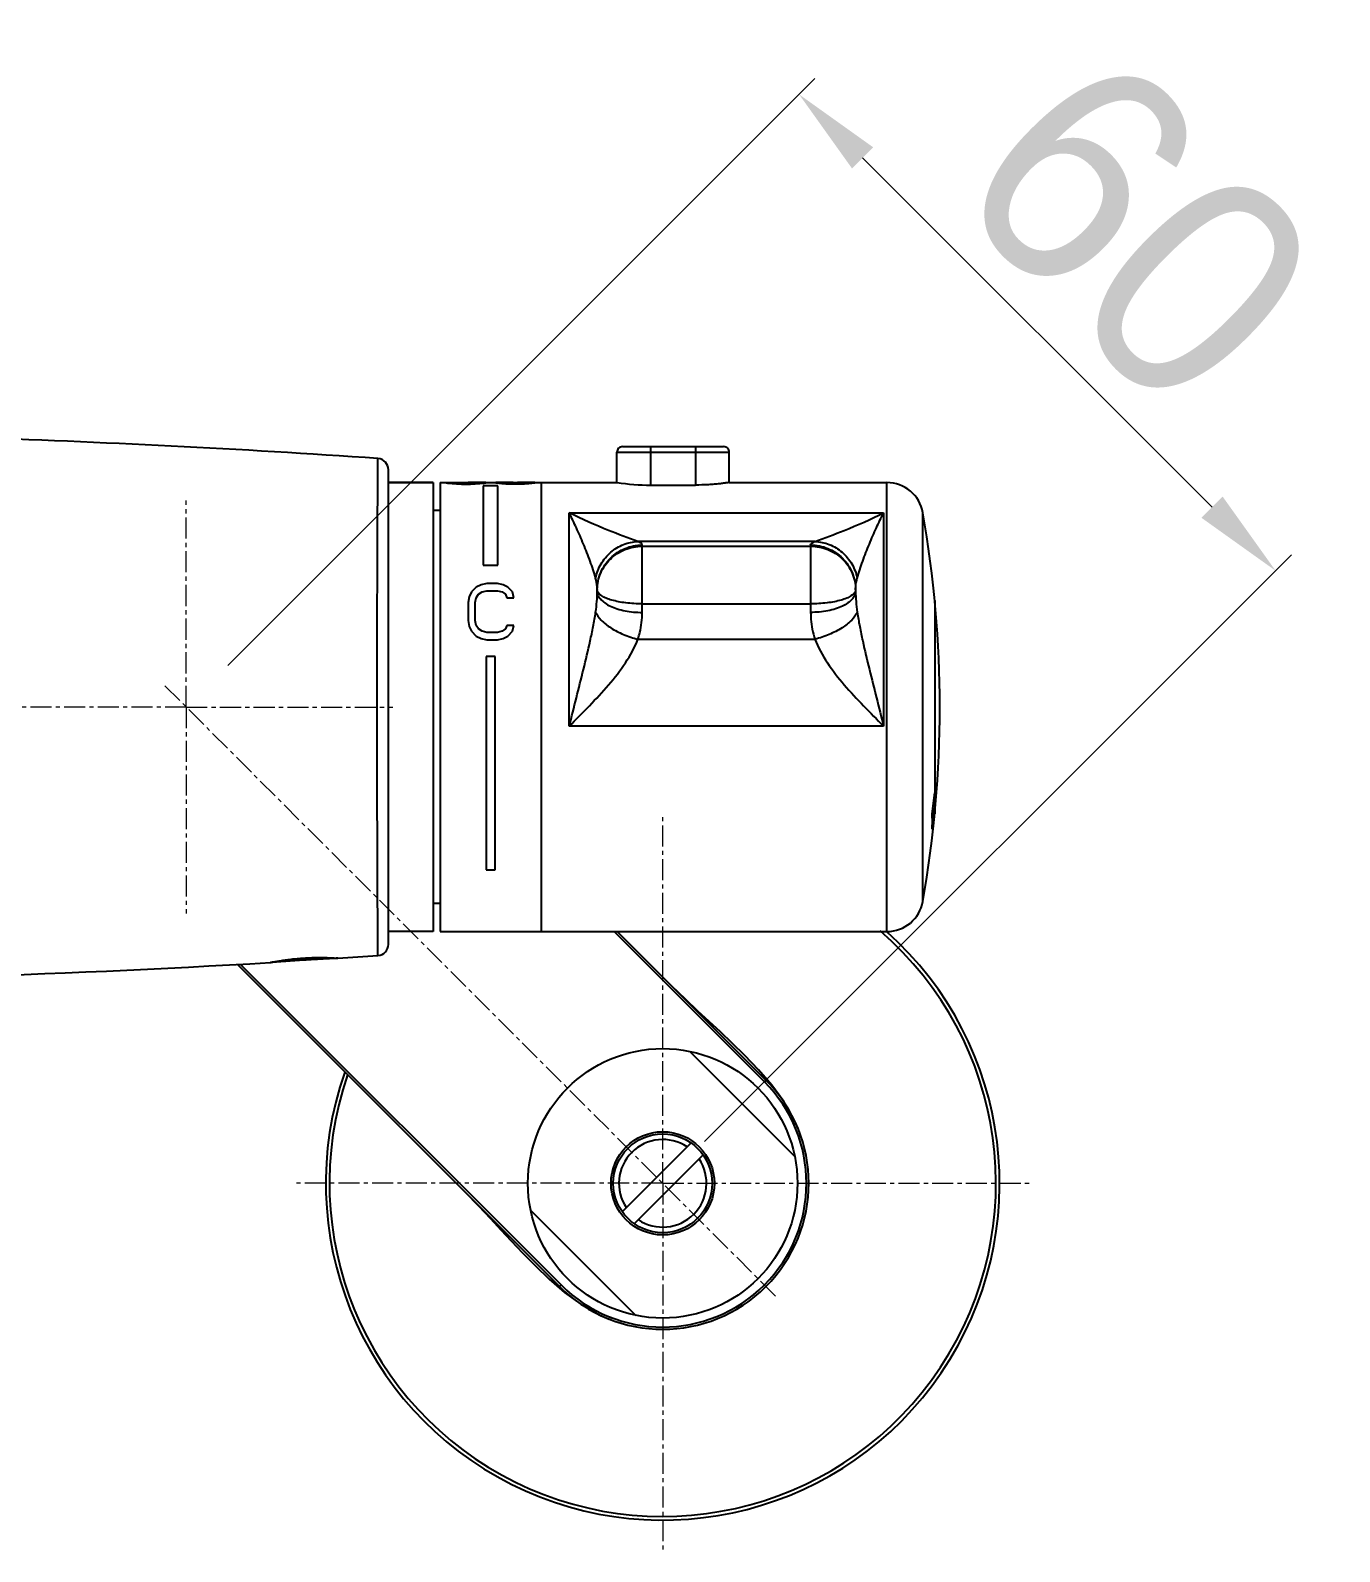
# Model space of a CAD drawing. Extents: x 0 to 3160, y 0 to 2315.
# Drawn here: x 1115.2 to 1231.8, y 401.7 to 537.2 of the extents above; entities that cross this region are included whole.
import ezdxf

# ---------------------------------------------------------------- set-up
doc = ezdxf.new("R2010")
doc.units = 0
doc.header["$LTSCALE"] = 10
doc.header["$MEASUREMENT"] = 0
doc.header["$PDMODE"] = 3
doc.header["$PDSIZE"] = -10
doc.linetypes.add('CENTER', pattern=[0.6, 0.375, -0.075, 0.075, -0.075])
doc.linetypes.add('CENTER2', pattern=[28.575000000000003, 19.05, -3.175, 3.175, -3.175])
doc.layers.get('0').update_dxf_attribs({"linetype": 'CONTINUOUS'})
doc.layers.get('DEFPOINTS').update_dxf_attribs({"linetype": 'CONTINUOUS'})
doc.layers.add('Cneter', color=1, linetype='CENTER2', lineweight=13)
doc.layers.add('DEF_LAYER_ASSEM_MEMBER', color=7, linetype='CONTINUOUS')
doc.styles.add('Daelim Dimension', font='H2GTRE.TTF')
doc.dimstyles.new('DEFAULT', dxfattribs={"dimscale": 2, "dimtxt": 2, "dimasz": 2, "dimexe": 0, "dimexo": 2, "dimgap": 1, "dimtad": 1, "dimdec": 1, "dimzin": 9, "dimdsep": 46, "dimtxsty": 'Daelim Dimension', "dimcen": 0.5, "dimclrd": 252, "dimclre": 252, "dimclrt": 3, "dimadec": 1, "dimazin": 0, "dimtfac": 1, "dimtdec": 1, "dimtix": 1, "dimtmove": 0, "dimatfit": 3, "dimfxl": 1, "dimtolj": 1, "dimtzin": 1, "dimlwd": 9, "dimlwe": 9, "dimarcsym": 0})

# ---------------------------------------------------------------- blocks, each defined once
blk = doc.blocks.new('*D3')
at = {"color": 5, "lineweight": 9, "ltscale": 0.5, "transparency": 16777216}
for p, q in [((1132.800661562426, 480.6102184578743), (1185.075161168853, 532.8847180643181)), ((1220.430500228119, 494.7009518803181), (1189.317801855973, 525.8136502524534)), ((1175.227068433552, 438.1838115867492), (1227.501568039985, 490.4583111932))]:
    blk.add_line(p, q, dxfattribs=at)
at = {"color": 5, "ltscale": 0.5, "transparency": 16777216}
for points in [[(1190.260610897555, 526.7564592940356), (1188.374992814391, 524.8708412108713), (1183.66094760648, 531.4705045019448)], [(1221.373309269701, 495.6437609219004), (1219.487691186537, 493.758142838736), (1226.087354477612, 489.0440976308267)]]:
    blk.add_solid(points, dxfattribs=at)
at = {"layer": 'DEFPOINTS', "color": 0, "ltscale": 0.5, "transparency": 16777216}
for p in [(1183.66094760648, 531.4705045019448), (1129.972234437681, 477.7817913331276), (1172.398641308806, 435.3553844620025)]:
    blk.add_point(p, dxfattribs=at)
at = {"color": 7, "ltscale": 0.5, "transparency": 16777216, "insert": (1221.079056766308, 526.4622067906492), "char_height": 20, "attachment_point": 2, "rotation": 315.00000000000955, "style": 'Daelim Dimension'}
blk.add_mtext('\\A1;60', dxfattribs=at)

msp = doc.modelspace()

# ---------------------------------------------------------------- linework, layer by layer
at = {"layer": 'Cneter', "linetype": 'CENTER', "lineweight": 5, "ltscale": 0.5}
for p, q in [((1129.088350961107, 476.8979078567025), (1129.088350961107, 495.2862516778025)), ((1127.193522692907, 478.7927361249025), (1181.684448298607, 424.3018105193025)), ((1129.088350961107, 476.8979078567025), (1110.700007140007, 476.8979078567025)), ((1129.088350961107, 476.8979078567025), (1147.476694782308, 476.8979078567025)), ((1129.088350961107, 476.8979078567025), (1129.088350961107, 458.5095640356025)), ((1171.514757832307, 434.4715009855025), (1171.514757832307, 467.2744761084025)), ((1171.514757832307, 434.4715009855025), (1138.711782709408, 434.4715009855025)), ((1171.514757832307, 434.4715009855025), (1204.317732955207, 434.4715009855025)), ((1171.514757832307, 434.4715009855025), (1171.514757832307, 401.6685258626025))]:
    msp.add_line(p, q, dxfattribs=at)
at = {"layer": 'DEF_LAYER_ASSEM_MEMBER', "color": 7, "linetype": 'Continuous'}
for p, q in [((1167.938350969807, 500.0979078567025), (1176.938350952509, 500.0979078567025)), ((1167.438350961107, 496.8979078567025), (1167.438350961107, 499.5979078567025)), ((1177.438350961107, 496.8979078567025), (1177.438350961107, 499.5979078567025)), ((1147.088350961107, 455.7606003406025), (1147.088350961107, 498.0352197225025)), ((1151.088350961107, 496.8979078567025), (1147.088350961107, 496.8979078567025)), ((1151.088350961107, 496.8978433620025), (1151.088350961107, 456.8979723514025)), ((1151.688350961107, 496.8979078567025), (1167.438374937508, 496.8979078567025)), ((1151.688350961107, 496.8979078567025), (1151.688350961107, 456.8979078567025)), ((1160.688350961107, 496.8979078567025), (1160.688350961107, 456.8979078567025)), ((1167.454116987608, 496.8955490070025), (1167.438366984208, 496.8978985575025)), ((1170.438350961107, 496.6716277900024), (1174.438350961107, 496.6716277900024)), ((1177.438326984808, 496.8979078567025), (1191.477384958707, 496.8979078567025)), ((1151.688350961107, 494.3979078567025), (1151.088350961107, 494.3979078567025)), ((1165.688350961107, 487.2197344357025), (1165.688350961107, 487.3546657073024)), ((1188.688350961107, 487.3546657530025), (1188.688350961107, 487.2197188521025)), ((1195.736078207907, 486.3979078567025), (1195.736078207907, 467.3979078567025)), ((1195.575116666407, 467.8843857547025), (1195.736078207907, 467.8843857547025)), ((1151.688350961107, 459.3979078567025), (1151.088350961107, 459.3979078567025)), ((1151.088350961107, 456.8979078567025), (1147.088350961107, 456.8979078567025)), ((1151.688350961107, 456.8979078567025), (1191.477385445107, 456.8979078567025)), ((1180.707145987808, 443.6638891409025), (1167.473127272007, 456.8979078567025)), ((1133.606625001508, 453.9948575055025), (1162.322369676907, 425.2791128301025)), ((1173.895409884408, 446.2329845572025), (1183.276241404008, 436.8521530376025)), ((1178.838047894908, 445.8444236122025), (1177.700309309408, 446.9614876345025)), ((1183.667311809008, 439.0883648393025), (1183.677032486108, 439.0626963904025)), ((1167.918689662407, 431.9360929874025), (1174.050165830507, 438.0675691555025)), ((1175.110826002308, 437.0069089837025), (1168.979349834208, 430.8754328156025)), ((1159.753274260707, 432.0908489335025), (1169.134105780307, 422.7100174138025)), ((1158.029127545708, 429.3386919844025), (1159.025779010608, 428.2849017703025)), ((1165.856418960007, 422.7666480768025), (1166.734091398208, 422.3824308638025)), ((1166.897785340409, 422.3189882820025), (1166.735060102308, 422.3820638766025)), ((1166.923562427408, 422.3092263317025), (1166.897785340409, 422.3189882820025))]:
    msp.add_line(p, q, dxfattribs=at)
at = {"layer": 'DEF_LAYER_ASSEM_MEMBER', "color": 9, "linetype": 'Continuous'}
for p, q in [((1170.438350961107, 500.0979078567025), (1170.438350961107, 496.6716277900024)), ((1174.438350961107, 500.0979078567025), (1174.438350961107, 496.6716277900024)), ((1167.438350961107, 499.5979078567025), (1177.438350961107, 499.5979078567025)), ((1191.477385450107, 456.8979078586025), (1191.477384958607, 496.8979078553025)), ((1163.187719907408, 494.2024503665025), (1191.188350961107, 494.2021267837025)), ((1163.188350961107, 475.1872039808025), (1163.188350961107, 494.2024503412025)), ((1191.188350961107, 494.2021267837025), (1191.188350961107, 475.1865543838025)), ((1194.678309891708, 459.5852538201025), (1194.678308582608, 494.2105693412025)), ((1185.062604604407, 491.6449765717025), (1169.314097317907, 491.6449765717025)), ((1169.688350961107, 485.3264401834025), (1169.688350961107, 491.3269395351025)), ((1169.688350961107, 491.2247398671025), (1184.688350961107, 491.2247398671025)), ((1184.688350961107, 491.3269395351025), (1184.688350961107, 485.3264401834025)), ((1169.688350961107, 486.0923835387025), (1184.688350961107, 486.0923835386025)), ((1169.314097317907, 482.9428934486025), (1185.062604604407, 482.9428934486025)), ((1191.188988534108, 475.1865543672025), (1163.188350961107, 475.1872039808025)), ((1180.565724631508, 443.5224677847025), (1167.190284559507, 456.8979078567025)), ((1133.876027339908, 454.0082978796025), (1162.463791033208, 425.4205341863025)), ((1180.565724631508, 443.5224677847025), (1180.707145987808, 443.6638891409025)), ((1162.463791033208, 425.4205341863025), (1162.322369677007, 425.2791128301025))]:
    msp.add_line(p, q, dxfattribs=at)
at = {"layer": 'DEF_LAYER_ASSEM_MEMBER', "color": 40, "linetype": 'Continuous'}
for p, q in [((1147.088350961107, 496.8873425661025), (1151.088350961107, 496.8873425661025)), ((1152.688350949207, 496.8571238565025), (1152.188350961107, 496.8571238565025)), ((1153.588350913507, 496.7533856903025), (1154.388351008807, 496.7533856903025)), ((1154.288350961107, 496.8084656690025), (1153.688350961107, 496.8084656690025)), ((1153.788351008807, 496.8979078567025), (1153.788351008807, 496.8973211574025)), ((1153.788351008807, 496.8973211574025), (1154.188350913508, 496.8973211574025)), ((1155.288350865807, 496.8790596798025), (1155.288350865807, 496.8571238567025)), ((1156.838350961107, 496.5892765242025), (1155.538350961107, 496.5892765242025)), ((1155.538350961107, 496.5892765242025), (1155.538350961107, 489.5371321572025)), ((1155.788350961107, 496.8571238565025), (1155.788350961107, 496.8790596797025)), ((1156.588351056507, 496.8633936938025), (1156.588351056507, 496.8790596798025)), ((1156.838350961107, 489.5371325165025), (1156.838350961107, 496.5892766053025)), ((1157.088351151908, 496.8633936938025), (1157.088351151908, 496.8790596798025)), ((1158.688350770408, 496.7533856903025), (1158.088350770407, 496.7533856903025)), ((1158.188350961107, 496.8973211574025), (1158.588351151908, 496.8973211574025)), ((1158.588351151908, 496.8084656690025), (1158.188350961107, 496.8084656690025)), ((1159.688350961107, 496.8790596798025), (1159.688350961107, 496.8633936937025)), ((1160.188350770408, 496.8790596798025), (1160.188350770408, 496.8633936937025)), ((1155.538350961107, 489.5371325165025), (1156.838350961107, 489.5371325165025)), ((1155.855017677508, 487.8979078567025), (1155.334184319308, 487.7915248907025)), ((1156.792517528507, 487.8979078567025), (1155.855017677508, 487.8979078567025)), ((1157.313350961107, 487.7915248907025), (1156.792517528507, 487.8979078567025)), ((1154.292517630907, 486.7276952302025), (1154.188350961107, 486.1957801020025)), ((1154.500850961107, 487.1532270944026), (1154.292517630907, 486.7276952302025)), ((1154.917517603008, 487.5787589586025), (1154.500850961107, 487.1532270944026)), ((1154.813350961107, 486.1957801020025), (1154.917517603008, 486.6213119662025)), ((1155.334184319308, 487.7915248907025), (1154.917517603008, 487.5787589586025)), ((1154.917517603008, 486.6213119662025), (1155.125850961107, 486.9404611623025)), ((1155.125850961107, 486.9404611623025), (1155.438350961107, 487.1532270944026)), ((1155.438350961107, 487.1532270944026), (1155.855017677508, 487.2596100604025)), ((1155.855017677508, 487.2596100604025), (1156.792517528507, 487.2596100604025)), ((1156.792517528507, 487.2596100604025), (1157.209184393807, 487.1532270944026)), ((1157.209184393807, 487.1532270944026), (1157.521684393807, 486.9404611623025)), ((1157.730017528507, 487.5787589586025), (1157.313350961107, 487.7915248907025)), ((1157.521684393807, 486.9404611623025), (1157.625850961107, 486.6213119662025)), ((1157.625850961107, 486.6213119662025), (1158.250850961107, 486.6213119662025)), ((1158.146684393807, 487.1532270944026), (1157.730017528507, 487.5787589586025)), ((1158.250850961107, 486.6213119662025), (1158.146684393807, 487.1532270944026)), ((1154.188350961107, 486.1957801020025), (1154.188350961107, 484.6000354924025)), ((1154.813350961107, 484.6000354624025), (1154.813350961107, 486.1957800732025)), ((1154.188350961107, 484.6000354624025), (1154.292517630907, 484.0681206322025)), ((1154.292517630907, 484.0681206322025), (1154.500850961107, 483.6425886935025)), ((1154.917517603008, 484.1745035982025), (1154.813350961107, 484.6000354624025)), ((1155.125850961107, 483.8553547001025), (1154.917517603008, 484.1745035982025)), ((1155.438350961107, 483.6425886935025), (1155.125850961107, 483.8553547001025)), ((1157.521684393807, 483.8553547001025), (1157.209184393807, 483.6425886935025)), ((1157.625850961107, 484.1745035982025), (1157.521684393807, 483.8553547001025)), ((1158.250850961107, 484.1745035982025), (1157.625850961107, 484.1745035982025)), ((1158.146684393807, 483.6425886935025), (1158.250850961107, 484.1745035982025)), ((1154.500850961107, 483.6425886935025), (1154.917517603008, 483.2170567921025)), ((1154.917517603008, 483.2170567921025), (1155.334184319308, 483.0042908321025)), ((1155.334184319308, 483.0042908321025), (1155.855017677508, 482.8979078567025)), ((1155.855017677508, 483.5362057275025), (1155.438350961107, 483.6425886935025)), ((1156.792517528507, 483.5362057275025), (1155.855017677508, 483.5362057275025)), ((1155.855017677508, 482.8979078567025), (1156.792517528507, 482.8979078567025)), ((1157.209184393807, 483.6425886935025), (1156.792517528507, 483.5362057275025)), ((1156.792517528507, 482.8979078567025), (1157.313350961107, 483.0042908321025)), ((1157.313350961107, 483.0042908321025), (1157.730017528507, 483.2170567921025)), ((1157.730017528507, 483.2170567921025), (1158.146684393807, 483.6425886935025)), ((1156.588350961107, 481.3979078567025), (1155.788350961107, 481.3979078567025)), ((1155.788350961107, 481.3979078567025), (1155.788350961107, 462.3979074906025)), ((1156.588350961107, 462.3979078567025), (1156.588350961107, 481.3979083747025)), ((1155.788350961107, 462.3979078567025), (1156.588350961107, 462.3979078567025))]:
    msp.add_line(p, q, dxfattribs=at)
at = {"layer": 'DEF_LAYER_ASSEM_MEMBER', "color": 7, "linetype": 'Continuous'}
for points in [[(1174.650287472408, 449.8151443747025), (1173.529874229407, 450.8723113584025), (1172.296100030208, 452.0749905952025)], [(1177.700309309408, 446.9614876345025), (1176.646804575808, 447.9578438610025), (1174.650287472408, 449.8151443747025)], [(1181.235287594407, 443.2046336656025), (1180.046914202607, 444.5823970207025), (1178.838047894908, 445.8444236122025)], [(1183.603677741208, 439.2525473749025), (1183.219022632007, 440.1310608044025), (1182.291654322107, 441.7618341195025), (1181.235287594407, 443.2046336656025)], [(1153.911363069508, 433.6900638910025), (1155.114291302607, 432.4560246371025), (1156.171565006707, 431.3354890980025), (1157.112785167108, 430.3236173572025), (1158.029127545708, 429.3386919844025)], [(1159.025779010608, 428.2849017703025), (1160.143206189008, 427.1468478010025), (1161.405576487809, 425.9377725786025)], [(1161.405576487809, 425.9377725786025), (1162.783515374807, 424.7494524002025), (1164.226363598107, 423.6933310515025), (1165.856418960007, 422.7666480768025)]]:
    msp.add_lwpolyline(points, dxfattribs=at)
for radius in [12, 4.6, 4.4]:
    msp.add_circle((1171.514757832307, 434.4715009855025), radius, dxfattribs=at)
for centre, radius, start, end in [((1078.143641887908, -476.2606543461976), 977.6621430382, 86.01086130579343, 88.17394036102553), ((1167.938350961107, 499.5979078567025), 0.5, 89.99999901308477, 180), ((1176.938350961107, 499.5979078567025), 0.5, 0, 90.00000098691523), ((1146.088350961107, 498.0352277957025), 1, 359.9995374403003, 86.06217263729717), ((1170.446768937307, 516.7814585196024), 20.1098324915, 261.4417188504234, 269.9760159851818), ((1191.477384957709, 493.6479078567025), 3.25, 9.969656815807273, 90), ((1096.188350961107, 476.8979078567025), 100, 350.0303472192007, 9.969657067796797), ((1117.155709771707, 477.6181913095025), 79.0226091248, 352.5685348880017, 353.9355133477962), ((1117.208662154608, 476.2270245848025), 78.9693275561, 353.566686871796, 353.9357262590051), ((1173.177270088008, 466.7047704556025), 22.3480168594, 358.223971004898, 1.776028995101946), ((1117.138416067408, 476.2350935894025), 79.0400354051, 352.5686122305033, 353.5665800581026), ((1191.477384957709, 460.1479078567025), 3.25, 270, 350.0304750924916), ((1171.514757832307, 434.4715009855025), 30, 160.72014426921, 48.32554390477843), ((1146.088350961107, 455.7606015386025), 1, 273.9419017389016, 359.9999313580957), ((1078.087107524108, 1431.436092566603), 979.0418698647001, 270.0000727687787, 273.4256677797123), ((1064.360324458008, 1641.442756066102), 1189.4955384904, 273.770819554609, 273.9431096235072), ((1171.514757832307, 434.4715009855025), 13, 225.0000000601233, 44.99999999999285), ((1171.514757832307, 434.4715009855025), 3.9, 56.08748921100758, 213.9125107890003), ((1171.514757832307, 434.4715009855025), 3.9, 236.0874892110076, 33.91251078900032)]:
    msp.add_arc(centre, radius, start, end, dxfattribs=at)
at = {"layer": 'DEF_LAYER_ASSEM_MEMBER', "color": 9, "linetype": 'Continuous'}
for centre, radius, start, end in [((1169.446978262407, 487.3360550764025), 3.7586262758, 179.7202560338987, 179.9588715227988), ((1184.930302522907, 487.3360460847025), 3.758047402, 359.9990083843992, 0.2795314703950872), ((1171.514757832307, 434.4715009855025), 29.6728526794, 161.0188175185148, 49.24741963850298), ((1171.514757832307, 434.4715009855025), 12.8, 224.9999999999929, 44.99999999999285)]:
    msp.add_arc(centre, radius, start, end, dxfattribs=at)
at = {"layer": 'DEF_LAYER_ASSEM_MEMBER', "color": 40, "linetype": 'Continuous'}
for centre, major_axis, ratio, start_param, end_param in [((1151.771684332607, 476.8979078567025), (0, 20), 0.3263888613, -0.0792318101, -0.0638732094), ((1151.255017506108, 476.8979078567025), (0, 20), 0.6527778459, -0.0946091608, -0.0792318101), ((1149.713351131908, 476.8979078567025), (29.3749983585, 0), 0.6808511019, 1.4659233432, 1.476187166), ((1152.063350804709, 476.8979078567025), (0, 20), 0.4895834500999999, -0.0741103729, -0.0638732094), ((1151.338351156008, 476.8979078567025), (0, 20), 0.9791665571999999, -0.0843553271, -0.0741103729), ((1148.688351253708, 476.8979078567025), (39.16666385799999, 0), 0.5106383345000001, 1.4556484198, 1.4659233432), ((1149.688351351608, 476.8979078567025), (39.1666619976, 0), 0.5106383587, 1.481315262, 1.4864409996), ((1144.438349469508, 476.8979078567025), (97.9166830083, 0), 0.2042552851, 1.476187166, 1.481315262), ((1144.188351176108, 476.8979078567025), (78.3333311447, 0), 0.2553191561, 1.4505064444, 1.4556484198), ((1153.288350698907, 476.8979078567025), (117.5000420213, 0), 0.1702127051, 1.5580300241, 1.5631366783), ((1163.538353776008, 476.8979078567025), (97.9166970154, 0), 0.2042552558, 1.6602773916, 1.6654054876), ((1163.788352427007, 476.8979078567025), (78.3333451518, 0), 0.2553191104, 1.6859442338, 1.6910862092), ((1154.413351056508, 476.8979078567025), (29.3750035018, 0), 0.6808509827, 1.5478155834, 1.5580300241), ((1158.288348138907, 476.8979078567025), (39.1666339834, 0), 0.510638724, 1.6551516539, 1.6602773916), ((1159.288349935507, 476.8979078567025), (39.1666568544, 0), 0.5106384258, 1.6756693104, 1.6859442338), ((1156.638351284908, 476.8979078567025), (0, 20), 0.9791669074, 0.0741103729, 0.0843553271), ((1154.863351349908, 476.8979078567025), (0, 20), 0.4895827534, -0.04341789730000001, -0.0229807434), ((1155.113350889607, 476.8979078567025), (48.9583485077, 0), 0.4085105117, 1.5631366783, 1.5707963268), ((1155.913350339808, 476.8979078567025), (0, 20), 0.4895829248, 0.0638732094, 0.0741103729), ((1158.263350790408, 476.8979078567025), (29.3749983585, 0), 0.6808511019, 1.6654054876, 1.6756693104), ((1155.388350913507, 476.8979078567025), (0, 20), 0.6527781669, -0.0229807434, -0.0076596485), ((1156.721685022607, 476.8979078567025), (0, 20), 0.6527781669, 0.0792318101, 0.0946091608), ((1155.575851203208, 476.8979078567025), (0, 20), 0.2447913767, -0.04341789730000001, -0.0229807434), ((1156.205017179907, 476.8979078567025), (0, 20), 0.3263885403, 0.0638732094, 0.0792318101), ((1156.928350693008, 476.8979078567025), (0, 20), 0.3916662301, 0.0178732899, 0.04341789730000001), ((1156.128351503607, 476.8979078567025), (0, 20), 0.391666285, -0.0843553271, -0.0587572076), ((1157.255017421208, 476.8979078567025), (26.1111079984, 0), 0.7659575381, 1.5733495208, 1.5886696167), ((1155.138349274708, 476.8979078567025), (0, 20), 0.9791676029000002, -0.0997397553, -0.0843553271), ((1157.725851033707, 476.8979078567025), (0, 20), 0.7343748304000001, 0.0229807434, 0.04341789730000001), ((1156.225851197807, 476.8979078567025), (0, 20), 0.734374959, -0.0792318101, -0.0587572076), ((1153.838352267607, 476.8979078567025), (32.6388774716, 0), 0.6127661718, 1.4556484198, 1.4710565715), ((1157.288350961107, 476.8979078567025), (39.1667460402, 0), 0.510637263, 1.5707963268, 1.5733495208), ((1158.288350293607, 476.8979078567025), (39.1666339834, 0), 0.510638724, 1.5835626295, 1.5937770702), ((1154.288353688107, 476.8979078567025), (39.1666339834, 0), 0.510638724, 1.481315262, 1.4915645167), ((1146.338354880607, 476.8979078567025), (97.916632415, 0), 0.2042553906, 1.4505064444, 1.4556484198), ((1158.788351247207, 476.8979078567025), (78.3333800236, 0), 0.2553189968, 1.5784559752, 1.5835626295), ((1150.788346592108, 476.8979078567025), (78.3333800236, 0), 0.2553189968, 1.476187166, 1.481315262), ((1157.988351724109, 476.8979078567025), (78.3332679669, 0), 0.255319362, 1.5580300241, 1.5631366783), ((1165.988344935107, 476.8979078567025), (78.3332679669, 0), 0.255319362, 1.6602773916, 1.6654054876), ((1170.438360107008, 476.8979078567025), (97.9167444717, 0), 0.2042551568, 1.6859442338, 1.6910862092), ((1158.488350532009, 476.8979078567025), (39.1666900118, 0), 0.5106379935, 1.5478155834, 1.5580300241), ((1162.488352859607, 476.8979078567025), (39.1666900118, 0), 0.5106379935, 1.6500281369, 1.6602773916), ((1162.938349845408, 476.8979078567025), (32.6388774716, 0), 0.6127661718, 1.6705360821, 1.6859442338), ((1159.050851079308, 476.8979078567025), (0, 20), 0.7343748304000001, -0.04341789730000001, -0.0229807434), ((1160.550850915208, 476.8979078567025), (0, 20), 0.734374959, 0.0587572076, 0.0792318101), ((1159.488350865808, 476.8979078567025), (39.1666339834, 0), 0.510638724, 1.5682431328, 1.5707963268), ((1159.521684072008, 476.8979078567025), (26.1111266745, 0), 0.7659569903, 1.5529230369, 1.5682431328), ((1161.638350978708, 476.8979078567025), (0, 20), 0.9791666690999999, 0.0843553271, 0.0997397553), ((1159.848351133907, 476.8979078567025), (0, 20), 0.3916662301, -0.04341789730000001, -0.0178732899), ((1160.648350323308, 476.8979078567025), (0, 20), 0.391666285, 0.0587572076, 0.0843553271)]:
    msp.add_ellipse(centre, major_axis=major_axis, ratio=ratio, start_param=start_param, end_param=end_param, dxfattribs=at)
at = {"layer": 'DEF_LAYER_ASSEM_MEMBER', "color": 9, "linetype": 'Continuous'}
for points, start_tangent, end_tangent in [([(1146.157095936807, 454.7629661971025), (1146.156911941007, 454.7900789065025), (1146.156366930507, 454.8710422183025), (1146.155473956807, 455.0053076387025), (1146.154247470007, 455.1923318112025), (1146.152702865007, 455.4315718802025), (1146.150857180708, 455.7224775190025), (1146.146339452807, 456.4572379126025), (1146.140911591609, 457.3906534838025), (1146.134839660608, 458.5118611345025), (1146.128337660808, 459.8088130164024), (1146.121618065108, 461.2697006137025), (1146.108691215808, 464.6265944467025), (1146.097930641208, 468.4488147408025), (1146.090825473608, 472.5922470719025), (1146.088350961407, 476.8979003459025), (1146.090825465508, 481.2035558853025), (1146.097930663607, 485.3469918143025), (1146.108691196909, 489.1692158577025), (1146.121618040608, 492.5261128097025), (1146.128337661807, 493.9870017002025), (1146.134839655708, 495.2839539819025), (1146.140911592507, 496.4051618029025), (1146.146339418807, 497.3385773761025), (1146.150857279608, 498.0733380270025), (1146.152702318608, 498.3642437109025), (1146.154247576007, 498.6034837402025), (1146.155476519707, 498.7905077351025), (1146.156365223607, 498.9247735053025), (1146.156896302908, 499.0057379060025), (1146.157071746007, 499.0328511832025)], (0.1804820675782761, 0.9835782751172735), (-0.1837860599288145, 0.982966268076297)), ([(1169.314097317907, 491.6449765717025), (1166.690196911408, 492.6331013694025), (1163.187719907408, 494.2024503665025)], (-0.9425694121560421, 0.3340103340733837), (-0.8917358545182705, 0.4525562570184728)), ([(1165.544407252208, 488.3818070797025), (1165.322277156407, 489.1228477525025), (1165.055003730908, 489.8876007464025), (1164.458339121908, 491.4134157134025), (1163.828356449309, 492.8662117972025), (1163.188350961107, 494.2021267837025)], (-0.2530033201013568, 0.9674654102435344), (-0.4502158883357984, 0.8929197354129922)), ([(1185.062604604407, 491.6449765717025), (1187.686221538708, 492.6329858563025), (1191.188350961107, 494.2021267837025)], (0.9425676494524408, 0.3340153083403526), (0.8917393560351239, 0.4525493574164733)), ([(1188.832294670108, 488.3818070797025), (1189.054429487207, 489.1228392038025), (1189.321705208507, 489.8875928917025), (1189.918370530007, 491.4134101911025), (1190.548351375908, 492.8662095812026), (1191.188350961107, 494.2021267837025)], (0.2529537175987273, 0.9674783805093442), (0.4502201690895936, 0.8929175770164556)), ([(1165.544409089307, 488.3818067341025), (1166.029357938707, 489.6452551820025), (1166.890223686907, 490.6827883926025), (1168.028514947307, 491.3758043858025), (1169.314097318607, 491.6449941899025)], (0.2021519048211574, 0.9793541787204352), (0.999471475666659, 0.03250798869064948)), ([(1165.688350961107, 487.3546657073024), (1165.992847040108, 488.8748271923025), (1166.859937053609, 490.1634743800025), (1168.157578910708, 491.0245540933025), (1169.688350961107, 491.3269395351025)], (0, 1), (1, 5.513346721211435e-09)), ([(1165.688396786207, 487.3544063206025), (1165.992981921807, 488.8261717229025), (1166.853940159708, 490.0807775965025), (1168.150612372408, 490.9263840460025), (1169.688350961107, 491.2247398671025)], (0.0048818724088103, 0.9999880835898918), (0.9999988116501649, 0.001541654389990842)), ([(1169.688350961107, 491.3269395351025), (1169.592507375808, 491.4874353544025), (1169.475281134708, 491.5667463987025), (1169.314097317907, 491.6449765717025)], (-7.281397566591007e-05, 0.9999999973490626), (-0.9204192162200344, 0.3909328157278408)), ([(1184.688350961107, 491.3269395351025), (1184.784197732208, 491.4874324006025), (1184.901409116608, 491.5667400817025), (1185.062604604407, 491.6449765717025)], (4.753422561557948e-07, 0.9999999999998872), (0.9204091063791515, 0.390956617662794)), ([(1184.688350961107, 491.3269395351025), (1186.219123014307, 491.0245540858025), (1187.516764871907, 490.1634743472025), (1188.383854883608, 488.8748271502025), (1188.688350961107, 487.3546657073024)], (1, -1.607389718850336e-10), (0, -1)), ([(1184.688350961107, 491.2247398671025), (1186.226093922507, 490.9263816048025), (1187.522768654908, 490.0807708276025), (1188.383725965808, 488.8261587181025), (1188.688305200207, 487.3543805651025)], (0.9999988148439053, -0.001539581366861143), (0.004877945857225675, -0.9999881027513349)), ([(1185.062604604107, 491.6449854305025), (1186.348185992807, 491.3757978549025), (1187.486477406108, 490.6827846359025), (1188.347344080807, 489.6452537593025), (1188.832293731008, 488.3818069030025)], (0.9994715143687712, -0.03250679875649738), (0.2021524330344128, -0.97935406968995)), ([(1165.688350961007, 487.3546647321025), (1165.678323695807, 487.6102178393025), (1165.544407252208, 488.3818070797025)], (-7.378565706608993e-06, 0.9999999999727786), (-0.2530502817564743, 0.9674531280134294)), ([(1188.688350961107, 487.3546660753025), (1188.698379508307, 487.6102080555025), (1188.832294670108, 488.3818070797025)], (-5.756241410645812e-08, 0.9999999999999984), (0.253066141975945, 0.9674489794223833)), ([(1165.544407252208, 485.3586004016025), (1165.688350961007, 487.2197199856025)], (0.1439845692719975, 0.9895799330077168), (4.253438985081413e-06, 0.9999999999909542)), ([(1165.703752367108, 487.2321712800025), (1165.697014171208, 487.2596391613025), (1165.688351989607, 487.3396766485025)], (-0.2687993742272182, 0.9631961879155544), (5.899593889284295e-05, 0.9999999982597396)), ([(1165.688350961107, 487.2197188521025), (1165.765215180807, 486.8503931219025), (1165.992847038508, 486.4951743332024), (1166.362494395407, 486.1678833379025), (1166.859937049907, 485.8809749210025), (1167.466099093908, 485.6455255293025), (1168.157578907509, 485.4705641654025), (1169.688350961107, 485.3264401834025)], (0, -1), (1, 0)), ([(1169.688941827408, 486.0923907185025), (1168.229321787907, 486.1783795456025), (1167.564873504707, 486.2825780730025), (1166.975363377007, 486.4230581797025), (1166.480561353608, 486.5941033876025), (1166.096356197908, 486.7908183535025), (1165.703752367108, 487.2321712800025)], (-0.9999999997156602, -2.38470109064973e-05), (-0.2687993742558195, 0.9631961879075727)), ([(1188.672957283708, 487.2322104240025), (1188.280375910708, 486.7908388403025), (1187.896174583107, 486.5941175038025), (1187.401371948008, 486.4230669754025), (1186.811856973307, 486.2825845378025), (1186.147401421907, 486.1783813826025), (1184.687760705508, 486.0923907050025)], (-0.268744486137535, -0.9632115038612612), (-0.9999999997162381, 2.382276624959727e-05)), ([(1188.688350961107, 487.2197188521025), (1188.611486741007, 486.8503928888025), (1188.383854882108, 486.4951740008025), (1188.014207523807, 486.1678830112025), (1187.516764868407, 485.8809746663025), (1186.910602824408, 485.6455253772025), (1186.219123011308, 485.4705641112025), (1184.688350961107, 485.3264401834025)], (0, -1), (-0.999999999999999, -4.550979617454746e-08)), ([(1188.688348950607, 487.3388364592025), (1188.679644972008, 487.2594474953025), (1188.672957283708, 487.2322104240025)], (-0.002366362519502945, -0.9999972001602938), (-0.2687444865696773, -0.9632115037406898)), ([(1188.688350961207, 487.2197494895025), (1188.832294670108, 485.3586004016025)], (1.424272654893208e-06, -0.9999999999989857), (0.1439846025088648, -0.9895799281717291)), ([(1163.188350961107, 475.1872039808025), (1163.828356461108, 477.7161219028025), (1164.458339092707, 480.2513827155025), (1165.055003811007, 482.7934209660025), (1165.322277015108, 484.0714267275025), (1165.544407252208, 485.3586004016025)], (0.2459400665804737, 0.9692850373602145), (0.1439575766595567, 0.9895838600756927)), ([(1165.544407501407, 485.3586003670025), (1166.029357769708, 484.6457261650025), (1166.890225126808, 483.9547288588025), (1168.028516652208, 483.3646168571025), (1169.314097317907, 482.9428921432025)], (0.3666693693377441, -0.9303513172933443), (0.9715557609195441, -0.2368109022491273)), ([(1169.314097317907, 482.9428934486025), (1169.475281392108, 483.5291994171025), (1169.688350961107, 485.3264401834025)], (0.2996901527213361, 0.9540365885865503), (1.036744850131362e-05, 0.999999999946258)), ([(1184.688350961107, 485.3264401834025), (1184.712602389109, 484.7235734447025), (1185.062604604407, 482.9428934486025)], (1.013156676955358e-05, -0.9999999999486758), (0.2996902314193903, -0.954036563865239)), ([(1188.832292833707, 485.3586001471025), (1188.347343983907, 484.6457234675025), (1187.486478235107, 483.9547241226025), (1186.348186974508, 483.3646104663025), (1185.062604603709, 482.9428850558025)], (-0.3666670691327645, -0.9303522238451353), (-0.9715558733317112, -0.236810441059207)), ([(1188.832294670108, 485.3586004016025), (1189.054424758107, 484.0714267319025), (1189.321698174708, 482.7934210097025), (1189.918362794808, 480.2513827551025), (1190.548345462908, 477.7161219530025), (1191.188350961107, 475.1872039808025)], (0.1439581448696757, -0.989583777416385), (0.2459399280700612, -0.969285072504933)), ([(1163.188350961107, 475.1872039808025), (1164.980969374308, 477.0118191227025), (1166.690483942508, 478.8807141181025), (1168.201435107409, 480.8478712009025), (1169.314097317907, 482.9428934486025)], (0.7041203337837029, 0.710080668341511), (0.3525768512756038, 0.9357828615360407)), ([(1185.062604604407, 482.9428934486025), (1186.175387064408, 480.8476913099025), (1187.686507640008, 478.8803753069025), (1189.396202815808, 477.0113307245025), (1191.188988534108, 475.1865543672025)], (0.3525777018947099, -0.9357825410460731), (0.7041198210815055, -0.7100811767397786))]:
    msp.add_spline(points, degree=3, dxfattribs=dict(at, start_tangent=start_tangent, end_tangent=end_tangent))
at = {"layer": 'DEF_LAYER_ASSEM_MEMBER', "color": 7, "linetype": 'Continuous'}
for points, start_tangent, end_tangent in [([(1177.438334938108, 496.8978985575025), (1177.423864402908, 496.8957398675025), (1177.380540035807, 496.8893117516025), (1177.308875223107, 496.8788954687025), (1177.209559457808, 496.8648670362025), (1177.083632144508, 496.8477811248025), (1176.932315261907, 496.8282824985025), (1176.559650493908, 496.7850887129025), (1176.105675392108, 496.7418007192025), (1175.587402629908, 496.7049866167025), (1174.438350961107, 496.6716277900024)], (0.9781085827023895, -0.2080951716016564), (-1, 0)), ([(1136.588350961107, 454.1436147454025), (1136.591996525807, 454.1443628291025), (1136.602897204408, 454.1465866880025), (1136.620998974307, 454.1502545269025), (1136.646247812607, 454.1553345508025), (1136.717964946807, 454.1696009566025), (1136.817318849007, 454.1889728426025), (1136.943152655707, 454.2128093630025), (1137.094246352408, 454.2404397504025), (1137.269065726907, 454.2710660750025), (1137.465885357207, 454.3038130204025), (1137.918055063608, 454.3721417366025), (1138.434042194507, 454.4383769356025), (1138.994877840307, 454.4962500851025), (1139.579572409008, 454.5409753232025), (1140.165575784707, 454.5698504366025), (1140.729868628709, 454.5826897106025), (1141.250258691507, 454.5816155881025), (1141.706430581908, 454.5705264098025), (1141.904793674008, 454.5627670526025), (1142.080794482808, 454.5543873945025), (1142.232703830108, 454.5460355791025), (1142.359023997908, 454.5382998450025), (1142.458623118908, 454.5316737437025), (1142.530436348807, 454.5266279982025), (1142.555702060208, 454.5247983630025), (1142.573808369007, 454.5234626608025), (1142.584707320708, 454.5226442450025), (1142.588350961107, 454.5223664690025)], (0, -1), (0, 1)), ([(1142.588350961107, 454.5223661671025), (1142.584716218107, 454.5221917582025), (1142.573843308108, 454.5216682453025), (1142.555779209308, 454.5207952014024), (1142.530570900208, 454.5195721995025), (1142.458914187207, 454.5160746763025), (1142.359524352009, 454.5111759978025), (1142.233468448607, 454.5048821319025), (1142.081881524107, 454.4972006859025), (1141.906270934107, 454.4881524906025), (1141.708380805008, 454.4777667864025), (1141.253461014907, 454.4531497533025), (1140.734752377408, 454.4238473995025), (1140.172223242507, 454.3906163011025), (1139.587437256208, 454.3544866846025), (1139.002795642507, 454.3167583984025), (1138.440617900107, 454.2789650714025), (1137.922355515107, 454.2427985312025), (1137.467859768307, 454.2100160379025), (1137.270129658407, 454.1954368781025), (1137.094639109908, 454.1823324606025), (1136.943134308007, 454.1708926825025), (1136.817131750307, 454.1612866066025), (1136.717772275308, 454.1536492199025), (1136.646127945207, 454.1481085528025), (1136.620922010707, 454.1461519802025), (1136.602858759208, 454.1447465658025), (1136.591985854708, 454.1438986600025), (1136.588350961107, 454.1436146132025)], (-2.474988754309766e-08, 0.9999999999999997), (0, -1))]:
    msp.add_spline(points, degree=3, dxfattribs=dict(at, start_tangent=start_tangent, end_tangent=end_tangent))

# ---------------------------------------------------------------- dimensions: what is measured, and where the dimension line sits
at = {"color": 5, "ltscale": 0.5}
dim = msp.add_linear_dim(base=(1183.66094760648, 531.4705045019448), p1=(1172.398641308806, 435.3553844620025), p2=(1129.972234437681, 477.7817913331276), angle=135.0000000000096, dimstyle='DEFAULT', override={"dimtxt": 10, "dimasz": 4, "dimexe": 1, "dimclrd": 5, "dimclre": 5, "dimclrt": 7}, dxfattribs=at)
dim.commit()
dim.dimension.update_dxf_attribs({"geometry": '*D3', "text_midpoint": (1204.874151042048, 510.2573010663841), "dimtype": 160})

doc.saveas('drawing.dxf')
